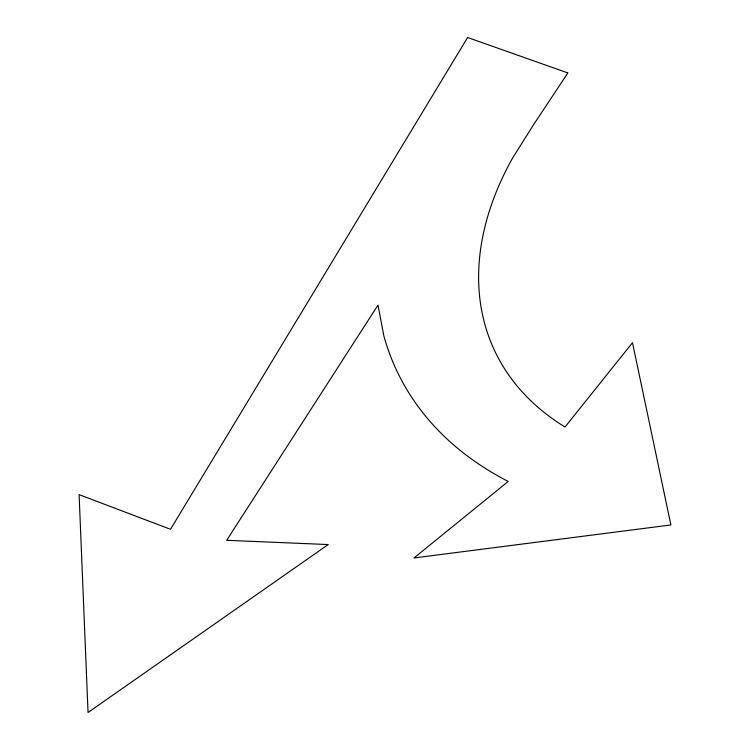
<?xml version="1.0" encoding="UTF-8"?>
<svg xmlns="http://www.w3.org/2000/svg" width="750" height="750" viewBox="0 0 750 750"><rect width="100%" height="100%" fill="white"/><g stroke="black" fill="none" stroke-linecap="round" stroke-linejoin="round"><path stroke-width="1.12" d="M567.881 72.938L533.531 124.753L512.531 158.156A372.572 246.853 -24.7 0 0 565.041 426.994L632.494 342.694L670.894 524.953L414 557.953L508.209 481.444A484.809 323.25 -25.1 0 1 383.878 336L377.981 305.109L226.678 540.309L328.209 544.556L88.041 712.5L79.106 494.634L170.503 529.294L467.625 37.5L567.619 72.853"/></g></svg>
